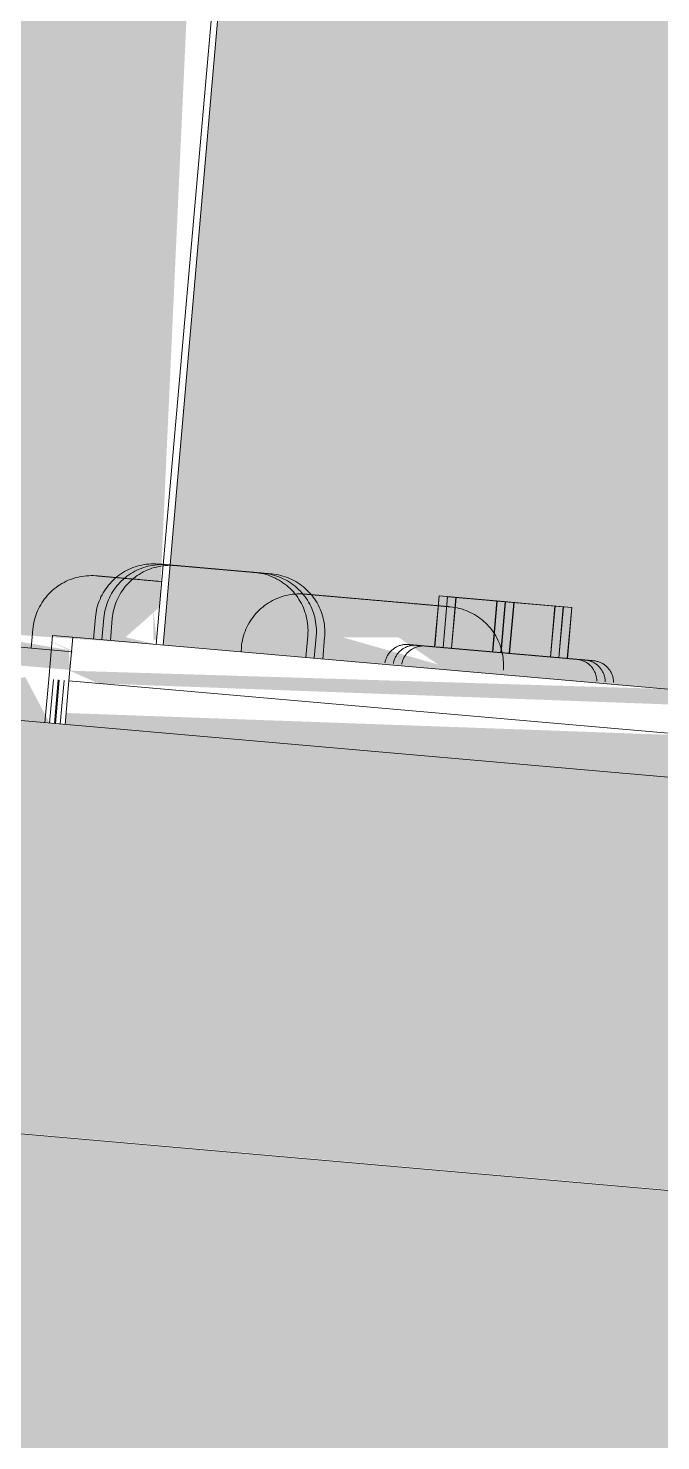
# Model space of a CAD drawing. Header units: millimetres. Extents: x -4612930 to -4329258, y -1064 to 30311.
# Drawn here: x -4356891.4 to -4356848.1, y 16757.3 to 16854 of the extents above; entities that cross this region are included whole.
import ezdxf

# ---------------------------------------------------------------- set-up
doc = ezdxf.new("R2010")
doc.units = ezdxf.units.MM
doc.layers.add('A-ROOF', color=132, linetype='Continuous', lineweight=5)
doc.layers.add('Q-SPCQ', color=91, linetype='Continuous', lineweight=5)

# ---------------------------------------------------------------- blocks, each defined once
blk = doc.blocks.new('Static Line_Sayfa_Metal Deck_Pan Mount - Up to 15 _ pitch - Max 2 Users-1848787-NORTH EAST')
at = {"layer": 'Q-SPCQ'}
for points in [[(4342311.326, 16811.808), (4342309.227, 16812.308), (4342311.551, 16814.36), (4342313.641, 16860.039), (4342301.704, 16861.083), (4342297.509, 16812.766), (4342311.129, 16811.825)], [(4342571.327, 16786.049), (4342570.271, 16789.153), (4342528.852, 16792.777), (4342514.625, 16844.3), (4342370.041, 16855.105), (4342346.085, 16808.767), (4342305.405, 16810.015), (4342307.353, 16809.144), (4342351.166, 16807.529), (4342374.267, 16853.569), (4342512.703, 16841.457), (4342528.852, 16789.765), (4342570.672, 16786.106)], [(4342311.354, 16812.122), (4342311.129, 16814.168), (4342311.129, 16812.142)], [(4342305.409, 16810.067), (4342305.344, 16811.423), (4342297.509, 16812.766), (4342296.856, 16810.816), (4342305.344, 16810.073)], [(4342305.526, 16811.407), (4342303.669, 16812.227), (4342305.344, 16811.423)], [(4342330.624, 16810.436), (4342324.054, 16812.308), (4342324.426, 16810.979)], [(4342304.027, 16806.423), (4342302.352, 16809.581), (4342297.247, 16808.369), (4342297.129, 16807.027), (4342302.352, 16806.57)], [(4342305.344, 16809.32), (4342304.027, 16809.53), (4342305.082, 16809.343)], [(4342305.352, 16809.414), (4342305.344, 16810.073), (4342305.344, 16809.415)], [(4342349.911, 16802.409), (4342348.341, 16805.558), (4342305.151, 16807.12), (4342305.082, 16806.331), (4342345.505, 16802.795)]]:
    blk.add_hatch(color=256, dxfattribs=at).paths.add_polyline_path(points)
h = blk.add_hatch(color=256, dxfattribs=at)
h.paths.add_polyline_path([(4342511.018, 16794.086), (4342512.703, 16836.424), (4342510.902, 16841.615), (4342372.699, 16853.706), (4342351.409, 16808.05), (4342511.002, 16794.088)])
h.paths.add_polyline_path([(4342501.449, 16795.491), (4342492.483, 16796.275), (4342497.188, 16798.411), (4342501.114, 16795.721)])
h.paths.add_polyline_path([(4342455.884, 16799.477), (4342446.918, 16800.262), (4342451.636, 16802.388)])
h.paths.add_polyline_path([(4342411.366, 16803.031), (4342408.955, 16807.715), (4342414.555, 16807.225)])
h.paths.add_polyline_path([(4342376.189, 16806.45), (4342370.6, 16808.767), (4342372.807, 16808.767), (4342374.267, 16807.767)])
h.paths.add_polyline_path([(4342346.96, 16808.69), (4342368.66, 16855.225), (4342315.977, 16859.835), (4342311.803, 16811.766), (4342346.085, 16808.767)])
h.paths.add_polyline_path([(4342330.624, 16810.436), (4342324.054, 16812.308), (4342327.892, 16812.308), (4342329.832, 16810.979)])
for p, q in [((4342311.803, 16811.766), (4342315.977, 16859.835)), ((4342311.326, 16811.808), (4342315.387, 16857.879)), ((4342330.386, 16811.646), (4342330.691, 16815.133)), ((4342330.397, 16811.645), (4342330.702, 16815.132)), ((4342334.649, 16814.786), (4342330.691, 16815.133)), ((4342330.691, 16815.133), (4342330.702, 16815.132)), ((4342330.702, 16815.132), (4342334.672, 16814.784)), ((4342331.266, 16815.082), (4342330.961, 16811.596)), ((4342331.278, 16815.081), (4342330.973, 16811.595)), ((4342335.225, 16814.736), (4342331.266, 16815.082)), ((4342331.266, 16815.082), (4342331.278, 16815.081)), ((4342331.278, 16815.081), (4342335.248, 16814.734)), ((4342331.842, 16815.032), (4342331.537, 16811.545)), ((4342331.853, 16815.031), (4342331.548, 16811.544)), ((4342335.8, 16814.686), (4342331.842, 16815.032)), ((4342331.842, 16815.032), (4342331.853, 16815.031)), ((4342331.853, 16815.031), (4342335.823, 16814.684)), ((4342334.344, 16811.3), (4342334.649, 16814.786)), ((4342334.672, 16814.784), (4342334.367, 16811.298)), ((4342338.62, 16814.439), (4342334.649, 16814.786)), ((4342334.672, 16814.784), (4342338.631, 16814.438)), ((4342334.92, 16811.249), (4342335.225, 16814.736)), ((4342335.248, 16814.734), (4342334.943, 16811.247)), ((4342339.195, 16814.389), (4342335.225, 16814.736)), ((4342335.248, 16814.734), (4342339.206, 16814.388)), ((4342335.495, 16811.199), (4342335.8, 16814.686)), ((4342335.823, 16814.684), (4342335.518, 16811.197)), ((4342339.77, 16814.338), (4342335.8, 16814.686)), ((4342335.823, 16814.684), (4342339.782, 16814.337)), ((4342338.314, 16810.952), (4342338.62, 16814.439)), ((4342338.326, 16810.951), (4342338.631, 16814.438)), ((4342338.631, 16814.438), (4342338.62, 16814.439)), ((4342339.195, 16814.389), (4342338.89, 16810.902)), ((4342339.206, 16814.388), (4342338.901, 16810.901)), ((4342339.206, 16814.388), (4342339.195, 16814.389)), ((4342339.77, 16814.338), (4342339.465, 16810.852)), ((4342339.782, 16814.337), (4342339.477, 16810.851)), ((4342339.782, 16814.337), (4342339.77, 16814.338)), ((4342307.162, 16813.678), (4342307.031, 16812.183)), ((4342307.737, 16813.627), (4342307.606, 16812.133)), ((4342308.313, 16813.577), (4342308.182, 16812.083)), ((4342302.883, 16812.863), (4342302.768, 16811.553)), ((4342303.963, 16809.44), (4342304.224, 16812.429)), ((4342305.605, 16812.308), (4342304.224, 16812.429)), ((4342321.572, 16810.911), (4342321.702, 16812.406)), ((4342322.147, 16810.861), (4342322.278, 16812.355)), ((4342305.563, 16811.308), (4342297.54, 16812.01)), ((4342302.768, 16811.553), (4342304.559, 16811.396)), ((4342302.768, 16811.553), (4342304.554, 16811.396)), ((4342305.605, 16812.308), (4342305.344, 16809.32)), ((4342348.341, 16808.569), (4342305.605, 16812.308)), ((4342317.155, 16811.615), (4342317.129, 16811.307)), ((4342322.722, 16810.811), (4342322.853, 16812.305)), ((4342330.397, 16811.645), (4342330.386, 16811.646)), ((4342330.386, 16811.646), (4342334.344, 16811.3)), ((4342334.367, 16811.298), (4342330.397, 16811.645)), ((4342330.973, 16811.595), (4342330.961, 16811.596)), ((4342330.961, 16811.596), (4342334.92, 16811.249)), ((4342334.943, 16811.247), (4342330.973, 16811.595)), ((4342331.548, 16811.544), (4342331.537, 16811.545)), ((4342331.537, 16811.545), (4342335.495, 16811.199)), ((4342335.518, 16811.197), (4342331.548, 16811.544)), ((4342334.344, 16811.3), (4342338.314, 16810.952)), ((4342338.326, 16810.951), (4342334.367, 16811.298)), ((4342334.92, 16811.249), (4342338.89, 16810.902)), ((4342338.901, 16810.901), (4342334.943, 16811.247)), ((4342335.495, 16811.199), (4342339.465, 16810.852)), ((4342339.477, 16810.851), (4342335.518, 16811.197)), ((4342338.314, 16810.952), (4342338.326, 16810.951)), ((4342338.89, 16810.902), (4342338.901, 16810.901)), ((4342339.465, 16810.852), (4342339.477, 16810.851)), ((4342303.963, 16809.44), (4342303.701, 16806.452)), ((4342304.027, 16806.423), (4342304.288, 16809.412)), ((4342304.618, 16809.383), (4342304.357, 16806.395)), ((4342304.689, 16809.377), (4342304.427, 16806.388)), ((4342304.757, 16806.36), (4342305.019, 16809.348)), ((4342305.344, 16809.32), (4342305.082, 16806.331)), ((4342305.344, 16809.32), (4342350.172, 16805.398)), ((4342305.344, 16809.32), (4342350.172, 16805.398))]:
    blk.add_line(p, q, dxfattribs=at)
at = {"layer": 'Q-SPCQ', "flags": 128}
for points in [[(4342307.162, 16813.678), (4342307.179, 16813.837), (4342307.202, 16813.995), (4342307.232, 16814.152), (4342307.268, 16814.308), (4342307.311, 16814.462), (4342307.359, 16814.615), (4342307.413, 16814.765), (4342307.474, 16814.914), (4342307.54, 16815.059), (4342307.612, 16815.202), (4342307.69, 16815.342), (4342307.773, 16815.478), (4342307.862, 16815.612), (4342307.956, 16815.741), (4342308.055, 16815.867), (4342308.159, 16815.988), (4342308.267, 16816.106), (4342308.381, 16816.219), (4342308.498, 16816.327), (4342308.62, 16816.431), (4342308.747, 16816.529), (4342308.876, 16816.623), (4342309.01, 16816.711), (4342309.147, 16816.793), (4342309.287, 16816.871), (4342309.43, 16816.942), (4342309.576, 16817.008), (4342309.724, 16817.068), (4342309.875, 16817.122), (4342310.028, 16817.169), (4342310.182, 16817.211), (4342310.338, 16817.247), (4342310.495, 16817.276), (4342310.654, 16817.299), (4342310.813, 16817.315), (4342310.973, 16817.325), (4342311.132, 16817.329), (4342311.292, 16817.327), (4342311.452, 16817.317), (4342311.495, 16817.314)], [(4342307.737, 16813.627), (4342307.754, 16813.787), (4342307.778, 16813.945), (4342307.808, 16814.102), (4342307.844, 16814.258), (4342307.886, 16814.412), (4342307.934, 16814.565), (4342307.989, 16814.715), (4342308.049, 16814.863), (4342308.115, 16815.009), (4342308.188, 16815.152), (4342308.265, 16815.292), (4342308.348, 16815.428), (4342308.437, 16815.561), (4342308.531, 16815.691), (4342308.63, 16815.817), (4342308.734, 16815.938), (4342308.843, 16816.056), (4342308.956, 16816.168), (4342309.074, 16816.277), (4342309.196, 16816.38), (4342309.322, 16816.479), (4342309.452, 16816.572), (4342309.585, 16816.66), (4342309.722, 16816.743), (4342309.862, 16816.82), (4342310.005, 16816.892), (4342310.151, 16816.958), (4342310.3, 16817.017), (4342310.45, 16817.071), (4342310.603, 16817.119), (4342310.757, 16817.161), (4342310.913, 16817.196), (4342311.071, 16817.225), (4342311.229, 16817.248), (4342311.388, 16817.265), (4342311.548, 16817.275), (4342311.708, 16817.279), (4342311.868, 16817.276), (4342312.028, 16817.267), (4342312.071, 16817.264)], [(4342308.313, 16813.577), (4342308.33, 16813.736), (4342308.353, 16813.894), (4342308.383, 16814.052), (4342308.419, 16814.208), (4342308.461, 16814.362), (4342308.51, 16814.514), (4342308.564, 16814.665), (4342308.625, 16814.813), (4342308.691, 16814.958), (4342308.763, 16815.101), (4342308.841, 16815.241), (4342308.924, 16815.378), (4342309.013, 16815.511), (4342309.106, 16815.641), (4342309.205, 16815.766), (4342309.309, 16815.888), (4342309.418, 16816.005), (4342309.531, 16816.118), (4342309.649, 16816.226), (4342309.771, 16816.33), (4342309.897, 16816.428), (4342310.027, 16816.522), (4342310.161, 16816.61), (4342310.298, 16816.693), (4342310.438, 16816.77), (4342310.581, 16816.841), (4342310.727, 16816.907), (4342310.875, 16816.967), (4342311.026, 16817.021), (4342311.178, 16817.069), (4342311.333, 16817.11), (4342311.489, 16817.146), (4342311.646, 16817.175), (4342311.804, 16817.198), (4342311.964, 16817.215), (4342312.123, 16817.225), (4342312.283, 16817.228), (4342312.443, 16817.226), (4342312.603, 16817.217), (4342312.646, 16817.213)], [(4342311.498, 16817.314), (4342311.506, 16817.313), (4342311.519, 16817.312), (4342311.537, 16817.31), (4342311.561, 16817.308), (4342311.589, 16817.306), (4342311.623, 16817.303), (4342311.662, 16817.299), (4342311.706, 16817.296), (4342311.755, 16817.291), (4342311.808, 16817.287), (4342311.867, 16817.281), (4342311.93, 16817.276), (4342311.997, 16817.27), (4342312.069, 16817.264), (4342312.145, 16817.257), (4342312.226, 16817.25), (4342312.311, 16817.243), (4342312.399, 16817.235), (4342312.492, 16817.227), (4342312.588, 16817.218), (4342312.687, 16817.21), (4342312.79, 16817.201), (4342312.896, 16817.191), (4342313.006, 16817.182), (4342313.118, 16817.172), (4342313.232, 16817.162), (4342313.349, 16817.152), (4342313.469, 16817.141), (4342313.59, 16817.131), (4342313.714, 16817.12), (4342313.839, 16817.109), (4342313.965, 16817.098), (4342314.093, 16817.087), (4342314.222, 16817.075), (4342314.352, 16817.064), (4342314.483, 16817.053), (4342314.614, 16817.041), (4342314.745, 16817.03), (4342314.772, 16817.027)], [(4342314.789, 16817.026), (4342314.658, 16817.037), (4342314.526, 16817.049), (4342314.396, 16817.06), (4342314.265, 16817.072), (4342314.136, 16817.083), (4342314.008, 16817.094), (4342313.881, 16817.105), (4342313.755, 16817.116), (4342313.631, 16817.127), (4342313.509, 16817.138), (4342313.389, 16817.148), (4342313.271, 16817.159), (4342313.155, 16817.169), (4342313.042, 16817.179), (4342312.932, 16817.188), (4342312.825, 16817.198), (4342312.721, 16817.207), (4342312.621, 16817.215), (4342312.523, 16817.224), (4342312.43, 16817.232), (4342312.34, 16817.24), (4342312.254, 16817.248), (4342312.172, 16817.255), (4342312.094, 16817.262), (4342312.021, 16817.268), (4342311.951, 16817.274), (4342311.887, 16817.28), (4342311.827, 16817.285), (4342311.772, 16817.29), (4342311.722, 16817.294), (4342311.676, 16817.298), (4342311.636, 16817.302), (4342311.6, 16817.305), (4342311.57, 16817.307), (4342311.544, 16817.31), (4342311.524, 16817.311), (4342311.51, 16817.313), (4342311.5, 16817.314)], [(4342312.073, 16817.263), (4342312.081, 16817.263), (4342312.094, 16817.262), (4342312.113, 16817.26), (4342312.136, 16817.258), (4342312.165, 16817.255), (4342312.199, 16817.252), (4342312.237, 16817.249), (4342312.281, 16817.245), (4342312.33, 16817.241), (4342312.384, 16817.236), (4342312.442, 16817.231), (4342312.505, 16817.226), (4342312.572, 16817.22), (4342312.644, 16817.213), (4342312.721, 16817.207), (4342312.801, 16817.2), (4342312.886, 16817.192), (4342312.975, 16817.185), (4342313.067, 16817.176), (4342313.163, 16817.168), (4342313.263, 16817.159), (4342313.366, 16817.15), (4342313.472, 16817.141), (4342313.581, 16817.131), (4342313.693, 16817.122), (4342313.808, 16817.112), (4342313.925, 16817.101), (4342314.044, 16817.091), (4342314.166, 16817.08), (4342314.289, 16817.07), (4342314.414, 16817.059), (4342314.541, 16817.048), (4342314.669, 16817.036), (4342314.798, 16817.025), (4342314.928, 16817.014), (4342315.058, 16817.002), (4342315.189, 16816.991), (4342315.321, 16816.979), (4342315.348, 16816.977)], [(4342315.364, 16816.975), (4342315.233, 16816.987), (4342315.102, 16816.998), (4342314.971, 16817.01), (4342314.841, 16817.021), (4342314.711, 16817.033), (4342314.583, 16817.044), (4342314.456, 16817.055), (4342314.33, 16817.066), (4342314.206, 16817.077), (4342314.084, 16817.087), (4342313.964, 16817.098), (4342313.846, 16817.108), (4342313.731, 16817.118), (4342313.618, 16817.128), (4342313.508, 16817.138), (4342313.401, 16817.147), (4342313.297, 16817.156), (4342313.196, 16817.165), (4342313.099, 16817.174), (4342313.005, 16817.182), (4342312.915, 16817.19), (4342312.829, 16817.197), (4342312.747, 16817.204), (4342312.669, 16817.211), (4342312.596, 16817.218), (4342312.527, 16817.224), (4342312.462, 16817.229), (4342312.402, 16817.235), (4342312.347, 16817.239), (4342312.297, 16817.244), (4342312.251, 16817.248), (4342312.211, 16817.251), (4342312.175, 16817.254), (4342312.145, 16817.257), (4342312.12, 16817.259), (4342312.1, 16817.261), (4342312.085, 16817.262), (4342312.075, 16817.263)], [(4342312.649, 16817.213), (4342312.656, 16817.212), (4342312.67, 16817.211), (4342312.688, 16817.21), (4342312.711, 16817.208), (4342312.74, 16817.205), (4342312.774, 16817.202), (4342312.813, 16817.199), (4342312.857, 16817.195), (4342312.905, 16817.191), (4342312.959, 16817.186), (4342313.017, 16817.181), (4342313.08, 16817.175), (4342313.148, 16817.169), (4342313.22, 16817.163), (4342313.296, 16817.156), (4342313.377, 16817.149), (4342313.461, 16817.142), (4342313.55, 16817.134), (4342313.642, 16817.126), (4342313.739, 16817.118), (4342313.838, 16817.109), (4342313.941, 16817.1), (4342314.047, 16817.091), (4342314.156, 16817.081), (4342314.268, 16817.071), (4342314.383, 16817.061), (4342314.5, 16817.051), (4342314.619, 16817.041), (4342314.741, 16817.03), (4342314.864, 16817.019), (4342314.989, 16817.008), (4342315.116, 16816.997), (4342315.244, 16816.986), (4342315.373, 16816.975), (4342315.503, 16816.963), (4342315.634, 16816.952), (4342315.765, 16816.94), (4342315.896, 16816.929), (4342315.923, 16816.927)], [(4342315.94, 16816.925), (4342315.808, 16816.937), (4342315.677, 16816.948), (4342315.546, 16816.96), (4342315.416, 16816.971), (4342315.287, 16816.982), (4342315.158, 16816.993), (4342315.031, 16817.005), (4342314.906, 16817.016), (4342314.782, 16817.026), (4342314.66, 16817.037), (4342314.539, 16817.048), (4342314.422, 16817.058), (4342314.306, 16817.068), (4342314.193, 16817.078), (4342314.083, 16817.088), (4342313.976, 16817.097), (4342313.872, 16817.106), (4342313.771, 16817.115), (4342313.674, 16817.123), (4342313.58, 16817.132), (4342313.49, 16817.139), (4342313.404, 16817.147), (4342313.323, 16817.154), (4342313.245, 16817.161), (4342313.171, 16817.167), (4342313.102, 16817.173), (4342313.038, 16817.179), (4342312.978, 16817.184), (4342312.923, 16817.189), (4342312.872, 16817.193), (4342312.827, 16817.197), (4342312.786, 16817.201), (4342312.751, 16817.204), (4342312.72, 16817.207), (4342312.695, 16817.209), (4342312.675, 16817.211), (4342312.66, 16817.212), (4342312.651, 16817.213)], [(4342302.883, 16812.863), (4342302.9, 16813.023), (4342302.923, 16813.181), (4342302.953, 16813.339), (4342302.989, 16813.495), (4342303.032, 16813.649), (4342303.08, 16813.802), (4342303.135, 16813.953), (4342303.195, 16814.101), (4342303.262, 16814.247), (4342303.334, 16814.39), (4342303.412, 16814.53), (4342303.495, 16814.667), (4342303.584, 16814.801), (4342303.678, 16814.93), (4342303.777, 16815.056), (4342303.881, 16815.178), (4342303.99, 16815.296), (4342304.104, 16815.409), (4342304.222, 16815.517), (4342304.344, 16815.621), (4342304.47, 16815.72), (4342304.6, 16815.813), (4342304.734, 16815.902), (4342304.871, 16815.985), (4342305.012, 16816.062), (4342305.155, 16816.134), (4342305.301, 16816.2), (4342305.45, 16816.259), (4342305.601, 16816.313), (4342305.754, 16816.361), (4342305.908, 16816.403), (4342306.065, 16816.439), (4342306.222, 16816.468), (4342306.381, 16816.491), (4342306.54, 16816.507), (4342306.7, 16816.518), (4342306.861, 16816.521), (4342307.021, 16816.519), (4342307.181, 16816.51), (4342307.224, 16816.506)], [(4342311.656, 16816.118), (4342311.458, 16816.136), (4342311.262, 16816.153), (4342311.068, 16816.17), (4342310.875, 16816.187), (4342310.684, 16816.203), (4342310.496, 16816.22), (4342310.31, 16816.236), (4342310.128, 16816.252), (4342309.949, 16816.268), (4342309.773, 16816.283), (4342309.601, 16816.298), (4342309.434, 16816.313), (4342309.271, 16816.327), (4342309.112, 16816.341), (4342308.959, 16816.354), (4342308.81, 16816.367), (4342308.667, 16816.38), (4342308.53, 16816.392), (4342308.399, 16816.403), (4342308.273, 16816.414), (4342308.154, 16816.425), (4342308.042, 16816.435), (4342307.936, 16816.444), (4342307.837, 16816.453), (4342307.745, 16816.461), (4342307.66, 16816.468), (4342307.582, 16816.475), (4342307.511, 16816.481), (4342307.449, 16816.486), (4342307.393, 16816.491), (4342307.346, 16816.495), (4342307.306, 16816.499), (4342307.274, 16816.502), (4342307.25, 16816.504), (4342307.233, 16816.505), (4342307.225, 16816.506)], [(4342307.228, 16816.506), (4342307.24, 16816.505), (4342307.26, 16816.503), (4342307.288, 16816.501), (4342307.323, 16816.497), (4342307.367, 16816.494), (4342307.418, 16816.489), (4342307.477, 16816.484), (4342307.543, 16816.478), (4342307.617, 16816.472), (4342307.698, 16816.465), (4342307.786, 16816.457), (4342307.881, 16816.449), (4342307.984, 16816.44), (4342308.093, 16816.43), (4342308.208, 16816.42), (4342308.33, 16816.409), (4342308.458, 16816.398), (4342308.593, 16816.386), (4342308.733, 16816.374), (4342308.878, 16816.361), (4342309.029, 16816.348), (4342309.185, 16816.335), (4342309.345, 16816.321), (4342309.51, 16816.306), (4342309.68, 16816.291), (4342309.853, 16816.276), (4342310.031, 16816.261), (4342310.212, 16816.245), (4342310.395, 16816.229), (4342310.582, 16816.212), (4342310.772, 16816.196), (4342310.963, 16816.179), (4342311.157, 16816.162), (4342311.352, 16816.145), (4342311.549, 16816.128)], [(4342314.772, 16817.027), (4342314.904, 16817.016), (4342315.035, 16817.004), (4342315.166, 16816.993), (4342315.296, 16816.981), (4342315.425, 16816.97), (4342315.554, 16816.959), (4342315.681, 16816.948), (4342315.806, 16816.937), (4342315.93, 16816.926), (4342316.053, 16816.915), (4342316.173, 16816.905), (4342316.291, 16816.894), (4342316.406, 16816.884), (4342316.519, 16816.874), (4342316.629, 16816.865), (4342316.736, 16816.855), (4342316.84, 16816.846), (4342316.941, 16816.838), (4342317.038, 16816.829), (4342317.132, 16816.821), (4342317.222, 16816.813), (4342317.308, 16816.805), (4342317.39, 16816.798), (4342317.467, 16816.791), (4342317.541, 16816.785), (4342317.61, 16816.779), (4342317.674, 16816.773), (4342317.734, 16816.768), (4342317.79, 16816.763), (4342317.84, 16816.759), (4342317.885, 16816.755), (4342317.926, 16816.751), (4342317.961, 16816.748), (4342317.992, 16816.746), (4342318.017, 16816.743), (4342318.037, 16816.742), (4342318.052, 16816.74), (4342318.061, 16816.739)], [(4342318.064, 16816.739), (4342318.056, 16816.74), (4342318.043, 16816.741), (4342318.024, 16816.743), (4342318.001, 16816.745), (4342317.972, 16816.747), (4342317.938, 16816.75), (4342317.899, 16816.754), (4342317.856, 16816.757), (4342317.807, 16816.762), (4342317.753, 16816.766), (4342317.695, 16816.772), (4342317.632, 16816.777), (4342317.564, 16816.783), (4342317.492, 16816.789), (4342317.416, 16816.796), (4342317.335, 16816.803), (4342317.251, 16816.81), (4342317.162, 16816.818), (4342317.07, 16816.826), (4342316.974, 16816.835), (4342316.874, 16816.843), (4342316.771, 16816.852), (4342316.665, 16816.862), (4342316.556, 16816.871), (4342316.444, 16816.881), (4342316.329, 16816.891), (4342316.212, 16816.901), (4342316.093, 16816.912), (4342315.971, 16816.922), (4342315.848, 16816.933), (4342315.723, 16816.944), (4342315.596, 16816.955), (4342315.468, 16816.966), (4342315.339, 16816.978), (4342315.209, 16816.989), (4342315.079, 16817), (4342314.948, 16817.012), (4342314.816, 16817.023), (4342314.789, 16817.026)], [(4342315.348, 16816.977), (4342315.479, 16816.965), (4342315.61, 16816.954), (4342315.741, 16816.942), (4342315.871, 16816.931), (4342316.001, 16816.92), (4342316.129, 16816.909), (4342316.256, 16816.897), (4342316.382, 16816.886), (4342316.506, 16816.876), (4342316.628, 16816.865), (4342316.748, 16816.854), (4342316.866, 16816.844), (4342316.981, 16816.834), (4342317.094, 16816.824), (4342317.204, 16816.814), (4342317.312, 16816.805), (4342317.416, 16816.796), (4342317.516, 16816.787), (4342317.614, 16816.779), (4342317.707, 16816.77), (4342317.797, 16816.763), (4342317.883, 16816.755), (4342317.965, 16816.748), (4342318.043, 16816.741), (4342318.116, 16816.735), (4342318.185, 16816.729), (4342318.25, 16816.723), (4342318.31, 16816.718), (4342318.365, 16816.713), (4342318.415, 16816.709), (4342318.461, 16816.705), (4342318.501, 16816.701), (4342318.537, 16816.698), (4342318.567, 16816.695), (4342318.592, 16816.693), (4342318.612, 16816.691), (4342318.627, 16816.69), (4342318.637, 16816.689)], [(4342318.639, 16816.689), (4342318.631, 16816.69), (4342318.618, 16816.691), (4342318.6, 16816.692), (4342318.576, 16816.694), (4342318.547, 16816.697), (4342318.514, 16816.7), (4342318.475, 16816.703), (4342318.431, 16816.707), (4342318.382, 16816.711), (4342318.329, 16816.716), (4342318.27, 16816.721), (4342318.207, 16816.727), (4342318.14, 16816.733), (4342318.068, 16816.739), (4342317.991, 16816.746), (4342317.911, 16816.753), (4342317.826, 16816.76), (4342317.737, 16816.768), (4342317.645, 16816.776), (4342317.549, 16816.784), (4342317.449, 16816.793), (4342317.346, 16816.802), (4342317.24, 16816.811), (4342317.131, 16816.821), (4342317.019, 16816.831), (4342316.905, 16816.841), (4342316.787, 16816.851), (4342316.668, 16816.861), (4342316.547, 16816.872), (4342316.423, 16816.883), (4342316.298, 16816.894), (4342316.171, 16816.905), (4342316.044, 16816.916), (4342315.914, 16816.927), (4342315.785, 16816.939), (4342315.654, 16816.95), (4342315.523, 16816.962), (4342315.392, 16816.973), (4342315.364, 16816.975)], [(4342315.923, 16816.927), (4342316.055, 16816.915), (4342316.186, 16816.904), (4342316.317, 16816.892), (4342316.447, 16816.881), (4342316.576, 16816.869), (4342316.704, 16816.858), (4342316.831, 16816.847), (4342316.957, 16816.836), (4342317.081, 16816.825), (4342317.203, 16816.815), (4342317.323, 16816.804), (4342317.441, 16816.794), (4342317.557, 16816.784), (4342317.67, 16816.774), (4342317.78, 16816.764), (4342317.887, 16816.755), (4342317.991, 16816.746), (4342318.092, 16816.737), (4342318.189, 16816.728), (4342318.283, 16816.72), (4342318.372, 16816.712), (4342318.458, 16816.705), (4342318.54, 16816.698), (4342318.618, 16816.691), (4342318.692, 16816.684), (4342318.761, 16816.678), (4342318.825, 16816.673), (4342318.885, 16816.667), (4342318.94, 16816.663), (4342318.991, 16816.658), (4342319.036, 16816.654), (4342319.077, 16816.651), (4342319.112, 16816.648), (4342319.142, 16816.645), (4342319.168, 16816.643), (4342319.188, 16816.641), (4342319.203, 16816.64), (4342319.212, 16816.639)], [(4342316.742, 16816.855), (4342316.619, 16816.866), (4342316.49, 16816.877), (4342316.36, 16816.888), (4342316.229, 16816.9), (4342316.098, 16816.911), (4342315.967, 16816.923), (4342315.94, 16816.925)], [(4342319.214, 16816.639), (4342319.206, 16816.639), (4342319.193, 16816.64), (4342319.175, 16816.642), (4342319.151, 16816.644), (4342319.123, 16816.647), (4342319.089, 16816.65), (4342319.05, 16816.653), (4342319.006, 16816.657), (4342318.958, 16816.661), (4342318.904, 16816.666), (4342318.846, 16816.671), (4342318.783, 16816.676), (4342318.715, 16816.682), (4342318.643, 16816.689), (4342318.567, 16816.695), (4342318.486, 16816.702), (4342318.401, 16816.71), (4342318.313, 16816.717), (4342318.22, 16816.726), (4342318.124, 16816.734), (4342318.025, 16816.743), (4342317.922, 16816.752), (4342317.816, 16816.761), (4342317.707, 16816.771), (4342317.595, 16816.78), (4342317.48, 16816.79), (4342317.363, 16816.801), (4342317.243, 16816.811), (4342317.122, 16816.822), (4342316.999, 16816.832), (4342316.873, 16816.843), (4342316.747, 16816.854)], [(4342318.066, 16816.739), (4342318.225, 16816.722), (4342318.383, 16816.698), (4342318.541, 16816.669), (4342318.697, 16816.633), (4342318.851, 16816.59), (4342319.003, 16816.542), (4342319.154, 16816.488), (4342319.302, 16816.427), (4342319.448, 16816.361), (4342319.59, 16816.289), (4342319.73, 16816.211), (4342319.867, 16816.128), (4342320, 16816.039), (4342320.13, 16815.945), (4342320.255, 16815.846), (4342320.377, 16815.742), (4342320.494, 16815.634), (4342320.607, 16815.52), (4342320.715, 16815.402), (4342320.819, 16815.28), (4342320.917, 16815.154), (4342321.011, 16815.024), (4342321.099, 16814.891), (4342321.182, 16814.754), (4342321.259, 16814.614), (4342321.331, 16814.471), (4342321.396, 16814.325), (4342321.456, 16814.177), (4342321.51, 16814.026), (4342321.558, 16813.873), (4342321.6, 16813.719), (4342321.635, 16813.563), (4342321.664, 16813.405), (4342321.687, 16813.247), (4342321.704, 16813.088), (4342321.714, 16812.928), (4342321.718, 16812.768), (4342321.715, 16812.608), (4342321.706, 16812.449), (4342321.702, 16812.406)], [(4342318.642, 16816.689), (4342318.801, 16816.672), (4342318.959, 16816.648), (4342319.116, 16816.618), (4342319.272, 16816.582), (4342319.426, 16816.54), (4342319.579, 16816.492), (4342319.729, 16816.437), (4342319.877, 16816.377), (4342320.023, 16816.31), (4342320.166, 16816.238), (4342320.306, 16816.161), (4342320.442, 16816.077), (4342320.575, 16815.989), (4342320.705, 16815.895), (4342320.831, 16815.796), (4342320.952, 16815.692), (4342321.07, 16815.583), (4342321.183, 16815.47), (4342321.291, 16815.352), (4342321.394, 16815.23), (4342321.493, 16815.104), (4342321.586, 16814.974), (4342321.674, 16814.841), (4342321.757, 16814.704), (4342321.834, 16814.564), (4342321.906, 16814.42), (4342321.972, 16814.275), (4342322.031, 16814.126), (4342322.085, 16813.976), (4342322.133, 16813.823), (4342322.175, 16813.668), (4342322.21, 16813.512), (4342322.24, 16813.355), (4342322.262, 16813.197), (4342322.279, 16813.038), (4342322.289, 16812.878), (4342322.293, 16812.718), (4342322.29, 16812.558), (4342322.281, 16812.398), (4342322.278, 16812.355)], [(4342319.217, 16816.638), (4342319.376, 16816.621), (4342319.534, 16816.598), (4342319.691, 16816.568), (4342319.847, 16816.532), (4342320.002, 16816.49), (4342320.154, 16816.441), (4342320.305, 16816.387), (4342320.453, 16816.326), (4342320.598, 16816.26), (4342320.741, 16816.188), (4342320.881, 16816.11), (4342321.018, 16816.027), (4342321.151, 16815.938), (4342321.28, 16815.845), (4342321.406, 16815.746), (4342321.528, 16815.642), (4342321.645, 16815.533), (4342321.758, 16815.42), (4342321.866, 16815.302), (4342321.97, 16815.18), (4342322.068, 16815.054), (4342322.162, 16814.924), (4342322.25, 16814.79), (4342322.333, 16814.653), (4342322.41, 16814.513), (4342322.481, 16814.37), (4342322.547, 16814.224), (4342322.607, 16814.076), (4342322.661, 16813.925), (4342322.709, 16813.773), (4342322.75, 16813.618), (4342322.786, 16813.462), (4342322.815, 16813.305), (4342322.838, 16813.146), (4342322.854, 16812.987), (4342322.864, 16812.828), (4342322.868, 16812.668), (4342322.866, 16812.508), (4342322.857, 16812.348), (4342322.853, 16812.305)], [(4342317.155, 16811.615), (4342317.173, 16811.774), (4342317.196, 16811.932), (4342317.226, 16812.09), (4342317.262, 16812.246), (4342317.304, 16812.401), (4342317.353, 16812.554), (4342317.407, 16812.704), (4342317.468, 16812.853), (4342317.534, 16812.999), (4342317.607, 16813.142), (4342317.684, 16813.282), (4342317.768, 16813.419), (4342317.857, 16813.552), (4342317.951, 16813.682), (4342318.05, 16813.808), (4342318.154, 16813.93), (4342318.263, 16814.047), (4342318.377, 16814.16), (4342318.494, 16814.269), (4342318.617, 16814.372), (4342318.743, 16814.471), (4342318.873, 16814.565), (4342319.007, 16814.653), (4342319.144, 16814.736), (4342319.284, 16814.813), (4342319.428, 16814.885), (4342319.574, 16814.951), (4342319.723, 16815.011), (4342319.874, 16815.065), (4342320.026, 16815.113), (4342320.181, 16815.154), (4342320.338, 16815.19), (4342320.495, 16815.219), (4342320.654, 16815.242), (4342320.813, 16815.259), (4342320.973, 16815.269), (4342321.133, 16815.273), (4342321.294, 16815.27), (4342321.454, 16815.261), (4342321.497, 16815.257)], [(4342331.123, 16814.415), (4342331.051, 16814.421), (4342330.97, 16814.429), (4342330.882, 16814.436), (4342330.787, 16814.445), (4342330.684, 16814.454), (4342330.575, 16814.463), (4342330.46, 16814.473), (4342330.338, 16814.484), (4342330.21, 16814.495), (4342330.076, 16814.507), (4342329.936, 16814.519), (4342329.79, 16814.532), (4342329.639, 16814.545), (4342329.484, 16814.559), (4342329.323, 16814.573), (4342329.158, 16814.587), (4342328.988, 16814.602), (4342328.815, 16814.617), (4342328.637, 16814.633), (4342328.457, 16814.649), (4342328.273, 16814.665), (4342328.086, 16814.681), (4342327.896, 16814.698), (4342327.705, 16814.714), (4342327.511, 16814.731), (4342327.316, 16814.748), (4342327.119, 16814.766), (4342326.921, 16814.783), (4342326.723, 16814.8), (4342326.524, 16814.818), (4342326.325, 16814.835), (4342326.126, 16814.852), (4342325.928, 16814.87), (4342325.731, 16814.887), (4342325.535, 16814.904), (4342325.34, 16814.921), (4342325.148, 16814.938), (4342324.957, 16814.955), (4342324.769, 16814.971), (4342324.583, 16814.987), (4342324.401, 16815.003), (4342324.221, 16815.019), (4342324.046, 16815.034), (4342323.874, 16815.049), (4342323.707, 16815.064), (4342323.543, 16815.078), (4342323.385, 16815.092), (4342323.231, 16815.106), (4342323.083, 16815.119), (4342322.94, 16815.131), (4342322.803, 16815.143), (4342322.671, 16815.155), (4342322.546, 16815.166), (4342322.427, 16815.176), (4342322.314, 16815.186), (4342322.209, 16815.195), (4342322.109, 16815.204), (4342322.017, 16815.212), (4342321.932, 16815.219), (4342321.855, 16815.226), (4342321.784, 16815.232), (4342321.721, 16815.238), (4342321.666, 16815.243), (4342321.618, 16815.247), (4342321.579, 16815.25), (4342321.547, 16815.253), (4342321.522, 16815.255), (4342321.506, 16815.257), (4342321.498, 16815.257)], [(4342321.501, 16815.257), (4342321.513, 16815.256), (4342321.533, 16815.254), (4342321.56, 16815.252), (4342321.596, 16815.249), (4342321.639, 16815.245), (4342321.69, 16815.24), (4342321.749, 16815.235), (4342321.816, 16815.23), (4342321.889, 16815.223), (4342321.97, 16815.216), (4342322.059, 16815.208), (4342322.154, 16815.2), (4342322.256, 16815.191), (4342322.365, 16815.181), (4342322.481, 16815.171), (4342322.603, 16815.161), (4342322.731, 16815.149), (4342322.865, 16815.138), (4342323.005, 16815.125), (4342323.151, 16815.113), (4342323.301, 16815.1), (4342323.457, 16815.086), (4342323.618, 16815.072), (4342323.783, 16815.057), (4342323.953, 16815.043), (4342324.126, 16815.027), (4342324.303, 16815.012), (4342324.484, 16814.996), (4342324.668, 16814.98), (4342324.855, 16814.964), (4342325.044, 16814.947), (4342325.236, 16814.93), (4342325.43, 16814.913), (4342325.625, 16814.896), (4342325.822, 16814.879), (4342326.019, 16814.862), (4342326.218, 16814.844), (4342326.417, 16814.827), (4342326.616, 16814.81), (4342326.814, 16814.792), (4342327.012, 16814.775), (4342327.21, 16814.758), (4342327.406, 16814.74), (4342327.6, 16814.723), (4342327.793, 16814.707), (4342327.984, 16814.69), (4342328.172, 16814.673), (4342328.358, 16814.657), (4342328.54, 16814.641), (4342328.719, 16814.626), (4342328.895, 16814.61), (4342329.067, 16814.595), (4342329.234, 16814.58), (4342329.397, 16814.566), (4342329.556, 16814.552), (4342329.709, 16814.539), (4342329.858, 16814.526), (4342330.001, 16814.513), (4342330.138, 16814.501), (4342330.269, 16814.49), (4342330.395, 16814.479), (4342330.514, 16814.469), (4342330.626, 16814.459), (4342330.732, 16814.449), (4342330.831, 16814.441), (4342330.924, 16814.433), (4342331.009, 16814.425), (4342331.086, 16814.418), (4342331.157, 16814.412), (4342331.22, 16814.407), (4342331.275, 16814.402), (4342331.322, 16814.398), (4342331.362, 16814.394), (4342331.394, 16814.391), (4342331.418, 16814.389), (4342331.435, 16814.388), (4342331.443, 16814.387)], [(4342331.44, 16814.387), (4342331.428, 16814.389), (4342331.408, 16814.39), (4342331.381, 16814.393), (4342331.345, 16814.396), (4342331.302, 16814.4), (4342331.25, 16814.404), (4342331.192, 16814.409), (4342331.125, 16814.415)], [(4342331.444, 16814.387), (4342331.603, 16814.37), (4342331.762, 16814.346), (4342331.919, 16814.317), (4342332.076, 16814.281), (4342332.23, 16814.238), (4342332.383, 16814.19), (4342332.534, 16814.135), (4342332.682, 16814.075), (4342332.828, 16814.008), (4342332.971, 16813.936), (4342333.111, 16813.858), (4342333.248, 16813.775), (4342333.382, 16813.686), (4342333.511, 16813.592), (4342333.637, 16813.493), (4342333.759, 16813.389), (4342333.877, 16813.28), (4342333.99, 16813.166), (4342334.098, 16813.048), (4342334.202, 16812.926), (4342334.301, 16812.8), (4342334.394, 16812.669), (4342334.483, 16812.536), (4342334.565, 16812.398), (4342334.643, 16812.258), (4342334.714, 16812.115), (4342334.78, 16811.969), (4342334.84, 16811.82), (4342334.894, 16811.669), (4342334.942, 16811.516), (4342334.984, 16811.361), (4342335.019, 16811.205), (4342335.049, 16811.047), (4342335.072, 16810.889), (4342335.088, 16810.729), (4342335.098, 16810.569), (4342335.102, 16810.409), (4342335.099, 16810.249), (4342335.09, 16810.089), (4342335.087, 16810.046)], [(4342327.344, 16811.307), (4342327.383, 16811.35), (4342327.425, 16811.392), (4342327.47, 16811.433), (4342327.515, 16811.472), (4342327.563, 16811.508), (4342327.611, 16811.543), (4342327.661, 16811.577), (4342327.713, 16811.608), (4342327.765, 16811.637), (4342327.819, 16811.663), (4342327.874, 16811.688), (4342327.929, 16811.71), (4342327.986, 16811.731), (4342328.043, 16811.749), (4342328.101, 16811.764), (4342328.159, 16811.778), (4342328.218, 16811.788), (4342328.278, 16811.797), (4342328.337, 16811.803), (4342328.397, 16811.807), (4342328.457, 16811.808), (4342328.517, 16811.807), (4342328.577, 16811.804), (4342328.593, 16811.803)], [(4342327.559, 16810.508), (4342327.57, 16810.567), (4342327.584, 16810.625), (4342327.599, 16810.683), (4342327.618, 16810.74), (4342327.638, 16810.797), (4342327.661, 16810.852), (4342327.686, 16810.907), (4342327.713, 16810.96), (4342327.742, 16811.013), (4342327.773, 16811.064), (4342327.806, 16811.114), (4342327.841, 16811.163), (4342327.878, 16811.21), (4342327.917, 16811.255), (4342327.958, 16811.299), (4342328.001, 16811.342), (4342328.045, 16811.382), (4342328.091, 16811.421), (4342328.138, 16811.458), (4342328.187, 16811.493), (4342328.237, 16811.526), (4342328.288, 16811.557), (4342328.341, 16811.586), (4342328.394, 16811.613), (4342328.449, 16811.638), (4342328.505, 16811.66), (4342328.561, 16811.68), (4342328.618, 16811.698), (4342328.676, 16811.714), (4342328.735, 16811.727), (4342328.794, 16811.738), (4342328.853, 16811.747), (4342328.913, 16811.753), (4342328.973, 16811.757), (4342329.033, 16811.758), (4342329.093, 16811.757), (4342329.153, 16811.754), (4342329.169, 16811.752)], [(4342328.134, 16810.458), (4342328.145, 16810.516), (4342328.159, 16810.575), (4342328.175, 16810.633), (4342328.193, 16810.69), (4342328.213, 16810.746), (4342328.236, 16810.802), (4342328.261, 16810.857), (4342328.288, 16810.91), (4342328.317, 16810.963), (4342328.348, 16811.014), (4342328.382, 16811.064), (4342328.417, 16811.112), (4342328.454, 16811.159), (4342328.493, 16811.205), (4342328.534, 16811.249), (4342328.576, 16811.291), (4342328.62, 16811.332), (4342328.666, 16811.371), (4342328.713, 16811.408), (4342328.762, 16811.443), (4342328.812, 16811.476), (4342328.863, 16811.507), (4342328.916, 16811.536), (4342328.97, 16811.563), (4342329.024, 16811.587), (4342329.08, 16811.61), (4342329.136, 16811.63), (4342329.194, 16811.648), (4342329.252, 16811.664), (4342329.31, 16811.677), (4342329.369, 16811.688), (4342329.429, 16811.696), (4342329.488, 16811.703), (4342329.548, 16811.706), (4342329.608, 16811.708), (4342329.668, 16811.707), (4342329.728, 16811.703), (4342329.744, 16811.702)], [(4342334.37, 16811.297), (4342334.14, 16811.318), (4342333.91, 16811.338), (4342333.68, 16811.358), (4342333.452, 16811.378), (4342333.225, 16811.398), (4342333, 16811.417), (4342332.777, 16811.437), (4342332.557, 16811.456), (4342332.339, 16811.475), (4342332.125, 16811.494), (4342331.914, 16811.512), (4342331.708, 16811.53), (4342331.505, 16811.548), (4342331.307, 16811.565), (4342331.114, 16811.582), (4342330.926, 16811.599), (4342330.744, 16811.615), (4342330.567, 16811.63), (4342330.396, 16811.645), (4342330.232, 16811.659), (4342330.075, 16811.673), (4342329.924, 16811.686), (4342329.78, 16811.699), (4342329.644, 16811.711), (4342329.515, 16811.722), (4342329.394, 16811.733), (4342329.28, 16811.743), (4342329.175, 16811.752), (4342329.079, 16811.76), (4342328.99, 16811.768), (4342328.91, 16811.775), (4342328.839, 16811.781), (4342328.777, 16811.787), (4342328.724, 16811.791), (4342328.68, 16811.795), (4342328.644, 16811.798), (4342328.618, 16811.801), (4342328.602, 16811.802), (4342328.594, 16811.803)], [(4342328.598, 16811.802), (4342328.612, 16811.801), (4342328.635, 16811.799), (4342328.667, 16811.796), (4342328.708, 16811.793), (4342328.759, 16811.788), (4342328.818, 16811.783), (4342328.886, 16811.777), (4342328.963, 16811.77), (4342329.048, 16811.763), (4342329.142, 16811.755), (4342329.245, 16811.746), (4342329.355, 16811.736), (4342329.474, 16811.726), (4342329.6, 16811.715), (4342329.734, 16811.703), (4342329.875, 16811.691), (4342330.024, 16811.678), (4342330.179, 16811.664), (4342330.341, 16811.65), (4342330.51, 16811.635), (4342330.684, 16811.62), (4342330.865, 16811.604), (4342331.051, 16811.588), (4342331.242, 16811.571), (4342331.439, 16811.554), (4342331.64, 16811.536), (4342331.845, 16811.518), (4342332.055, 16811.5), (4342332.268, 16811.481), (4342332.484, 16811.462), (4342332.704, 16811.443), (4342332.926, 16811.424), (4342333.15, 16811.404), (4342333.376, 16811.384), (4342333.604, 16811.364), (4342333.833, 16811.344), (4342334.063, 16811.324), (4342334.294, 16811.304), (4342334.341, 16811.3)], [(4342334.256, 16811.307), (4342334.027, 16811.327), (4342333.801, 16811.347), (4342333.576, 16811.367), (4342333.353, 16811.386), (4342333.132, 16811.406), (4342332.915, 16811.425), (4342332.701, 16811.443), (4342332.49, 16811.462), (4342332.283, 16811.48), (4342332.081, 16811.498), (4342331.883, 16811.515), (4342331.689, 16811.532), (4342331.502, 16811.548), (4342331.319, 16811.564), (4342331.142, 16811.58), (4342330.972, 16811.595), (4342330.808, 16811.609), (4342330.65, 16811.623), (4342330.499, 16811.636), (4342330.355, 16811.649), (4342330.219, 16811.661), (4342330.09, 16811.672), (4342329.969, 16811.682), (4342329.856, 16811.692), (4342329.751, 16811.702), (4342329.654, 16811.71), (4342329.566, 16811.718), (4342329.486, 16811.725), (4342329.415, 16811.731), (4342329.353, 16811.736), (4342329.299, 16811.741), (4342329.255, 16811.745), (4342329.22, 16811.748), (4342329.194, 16811.75), (4342329.177, 16811.752), (4342329.169, 16811.752)], [(4342329.173, 16811.752), (4342329.187, 16811.751), (4342329.21, 16811.749), (4342329.242, 16811.746), (4342329.284, 16811.742), (4342329.334, 16811.738), (4342329.393, 16811.733), (4342329.461, 16811.727), (4342329.538, 16811.72), (4342329.624, 16811.713), (4342329.718, 16811.704), (4342329.82, 16811.695), (4342329.93, 16811.686), (4342330.049, 16811.675), (4342330.175, 16811.664), (4342330.309, 16811.653), (4342330.45, 16811.64), (4342330.599, 16811.627), (4342330.754, 16811.614), (4342330.916, 16811.6), (4342331.085, 16811.585), (4342331.26, 16811.57), (4342331.44, 16811.554), (4342331.626, 16811.537), (4342331.818, 16811.521), (4342332.014, 16811.503), (4342332.215, 16811.486), (4342332.421, 16811.468), (4342332.63, 16811.45), (4342332.843, 16811.431), (4342333.06, 16811.412), (4342333.279, 16811.393), (4342333.501, 16811.373), (4342333.726, 16811.354), (4342333.952, 16811.334), (4342334.18, 16811.314), (4342334.409, 16811.294), (4342334.639, 16811.274), (4342334.869, 16811.254), (4342334.917, 16811.25)], [(4342335.521, 16811.197), (4342335.291, 16811.217), (4342335.061, 16811.237), (4342334.831, 16811.257), (4342334.603, 16811.277), (4342334.376, 16811.297), (4342334.151, 16811.317), (4342333.928, 16811.336), (4342333.708, 16811.355), (4342333.49, 16811.374), (4342333.276, 16811.393), (4342333.065, 16811.412), (4342332.858, 16811.43), (4342332.656, 16811.447), (4342332.458, 16811.465), (4342332.265, 16811.482), (4342332.077, 16811.498), (4342331.894, 16811.514), (4342331.718, 16811.529), (4342331.547, 16811.544), (4342331.383, 16811.559), (4342331.225, 16811.573), (4342331.074, 16811.586), (4342330.931, 16811.598), (4342330.794, 16811.61), (4342330.665, 16811.621), (4342330.544, 16811.632), (4342330.431, 16811.642), (4342330.326, 16811.651), (4342330.229, 16811.66), (4342330.141, 16811.667), (4342330.061, 16811.674), (4342329.99, 16811.681), (4342329.928, 16811.686), (4342329.875, 16811.691), (4342329.83, 16811.695), (4342329.795, 16811.698), (4342329.769, 16811.7), (4342329.752, 16811.701), (4342329.745, 16811.702)], [(4342329.749, 16811.702), (4342329.763, 16811.7), (4342329.786, 16811.698), (4342329.818, 16811.696), (4342329.859, 16811.692), (4342329.909, 16811.688), (4342329.968, 16811.682), (4342330.037, 16811.677), (4342330.113, 16811.67), (4342330.199, 16811.662), (4342330.293, 16811.654), (4342330.395, 16811.645), (4342330.506, 16811.635), (4342330.624, 16811.625), (4342330.751, 16811.614), (4342330.885, 16811.602), (4342331.026, 16811.59), (4342331.174, 16811.577), (4342331.33, 16811.563), (4342331.492, 16811.549), (4342331.66, 16811.534), (4342331.835, 16811.519), (4342332.016, 16811.503), (4342332.202, 16811.487), (4342332.393, 16811.47), (4342332.59, 16811.453), (4342332.791, 16811.436), (4342332.996, 16811.418), (4342333.205, 16811.399), (4342333.419, 16811.381), (4342333.635, 16811.362), (4342333.854, 16811.342), (4342334.077, 16811.323), (4342334.301, 16811.303), (4342334.527, 16811.284), (4342334.755, 16811.264), (4342334.984, 16811.244), (4342335.214, 16811.224), (4342335.444, 16811.203), (4342335.492, 16811.199)], [(4342326.984, 16810.558), (4342326.995, 16810.617), (4342327.008, 16810.676), (4342327.024, 16810.733), (4342327.042, 16810.791), (4342327.063, 16810.847), (4342327.085, 16810.903), (4342327.11, 16810.957), (4342327.137, 16811.011), (4342327.166, 16811.063), (4342327.198, 16811.114), (4342327.231, 16811.164), (4342327.266, 16811.213), (4342327.303, 16811.26), (4342327.342, 16811.306)], [(4342334.946, 16811.247), (4342334.715, 16811.267), (4342334.485, 16811.287), (4342334.257, 16811.307)], [(4342334.341, 16811.3), (4342334.572, 16811.28), (4342334.802, 16811.26), (4342335.031, 16811.24), (4342335.26, 16811.22), (4342335.487, 16811.2), (4342335.712, 16811.18), (4342335.935, 16811.161), (4342336.155, 16811.141), (4342336.372, 16811.122), (4342336.587, 16811.103), (4342336.797, 16811.085), (4342337.004, 16811.067), (4342337.207, 16811.049), (4342337.405, 16811.032), (4342337.598, 16811.015), (4342337.786, 16810.999), (4342337.968, 16810.983), (4342338.145, 16810.967), (4342338.315, 16810.952), (4342338.48, 16810.938), (4342338.637, 16810.924), (4342338.788, 16810.911), (4342338.932, 16810.898), (4342339.068, 16810.886), (4342339.197, 16810.875), (4342339.318, 16810.864), (4342339.431, 16810.855), (4342339.536, 16810.845), (4342339.633, 16810.837), (4342339.722, 16810.829), (4342339.801, 16810.822), (4342339.872, 16810.816), (4342339.935, 16810.811), (4342339.988, 16810.806), (4342340.032, 16810.802), (4342340.067, 16810.799), (4342340.093, 16810.797), (4342340.11, 16810.795), (4342340.118, 16810.795)], [(4342340.114, 16810.795), (4342340.1, 16810.796), (4342340.077, 16810.798), (4342340.045, 16810.801), (4342340.004, 16810.805), (4342339.953, 16810.809), (4342339.894, 16810.814), (4342339.826, 16810.82), (4342339.749, 16810.827), (4342339.664, 16810.834), (4342339.57, 16810.842), (4342339.467, 16810.851), (4342339.357, 16810.861), (4342339.238, 16810.871), (4342339.112, 16810.883), (4342338.978, 16810.894), (4342338.837, 16810.907), (4342338.688, 16810.92), (4342338.533, 16810.933), (4342338.371, 16810.947), (4342338.202, 16810.962), (4342338.028, 16810.977), (4342337.847, 16810.993), (4342337.661, 16811.009), (4342337.469, 16811.026), (4342337.273, 16811.043), (4342337.072, 16811.061), (4342336.867, 16811.079), (4342336.657, 16811.097), (4342336.444, 16811.116), (4342336.228, 16811.135), (4342336.008, 16811.154), (4342335.786, 16811.173), (4342335.562, 16811.193), (4342335.335, 16811.213), (4342335.107, 16811.233), (4342334.878, 16811.253), (4342334.648, 16811.273), (4342334.418, 16811.293), (4342334.37, 16811.297)], [(4342334.917, 16811.25), (4342335.147, 16811.229), (4342335.377, 16811.209), (4342335.607, 16811.189), (4342335.835, 16811.169), (4342336.062, 16811.149), (4342336.287, 16811.13), (4342336.51, 16811.11), (4342336.73, 16811.091), (4342336.948, 16811.072), (4342337.162, 16811.053), (4342337.373, 16811.035), (4342337.579, 16811.017), (4342337.782, 16810.999), (4342337.98, 16810.982), (4342338.173, 16810.965), (4342338.361, 16810.948), (4342338.543, 16810.932), (4342338.72, 16810.917), (4342338.891, 16810.902), (4342339.055, 16810.887), (4342339.213, 16810.874), (4342339.363, 16810.861), (4342339.507, 16810.848), (4342339.644, 16810.836), (4342339.772, 16810.825), (4342339.894, 16810.814), (4342340.007, 16810.804), (4342340.112, 16810.795), (4342340.209, 16810.787), (4342340.297, 16810.779), (4342340.377, 16810.772), (4342340.448, 16810.766), (4342340.51, 16810.76), (4342340.563, 16810.756), (4342340.608, 16810.752), (4342340.643, 16810.749), (4342340.669, 16810.746), (4342340.686, 16810.745), (4342340.693, 16810.744)], [(4342340.689, 16810.745), (4342340.675, 16810.746), (4342340.652, 16810.748), (4342340.62, 16810.751), (4342340.579, 16810.754), (4342340.529, 16810.759), (4342340.469, 16810.764), (4342340.401, 16810.77), (4342340.324, 16810.776), (4342340.239, 16810.784), (4342340.145, 16810.792), (4342340.043, 16810.801), (4342339.932, 16810.811), (4342339.814, 16810.821), (4342339.687, 16810.832), (4342339.553, 16810.844), (4342339.412, 16810.856), (4342339.264, 16810.869), (4342339.108, 16810.883), (4342338.946, 16810.897), (4342338.778, 16810.912), (4342338.603, 16810.927), (4342338.422, 16810.943), (4342338.236, 16810.959), (4342338.045, 16810.976), (4342337.848, 16810.993), (4342337.647, 16811.011), (4342337.442, 16811.029), (4342337.232, 16811.047), (4342337.019, 16811.066), (4342336.803, 16811.085), (4342336.583, 16811.104), (4342336.361, 16811.123), (4342336.137, 16811.143), (4342335.911, 16811.163), (4342335.683, 16811.183), (4342335.454, 16811.203), (4342335.224, 16811.223), (4342334.993, 16811.243), (4342334.946, 16811.247)], [(4342335.492, 16811.199), (4342335.723, 16811.179), (4342335.953, 16811.159), (4342336.182, 16811.139), (4342336.41, 16811.119), (4342336.637, 16811.099), (4342336.862, 16811.079), (4342337.085, 16811.06), (4342337.306, 16811.041), (4342337.523, 16811.022), (4342337.737, 16811.003), (4342337.948, 16810.984), (4342338.155, 16810.966), (4342338.357, 16810.949), (4342338.555, 16810.931), (4342338.748, 16810.914), (4342338.936, 16810.898), (4342339.119, 16810.882), (4342339.296, 16810.866), (4342339.466, 16810.852), (4342339.63, 16810.837), (4342339.788, 16810.823), (4342339.939, 16810.81), (4342340.083, 16810.798), (4342340.219, 16810.786), (4342340.348, 16810.774), (4342340.469, 16810.764), (4342340.582, 16810.754), (4342340.687, 16810.745), (4342340.784, 16810.736), (4342340.872, 16810.729), (4342340.952, 16810.722), (4342341.023, 16810.715), (4342341.085, 16810.71), (4342341.139, 16810.705), (4342341.183, 16810.701), (4342341.218, 16810.698), (4342341.244, 16810.696), (4342341.261, 16810.694), (4342341.269, 16810.694)], [(4342341.265, 16810.694), (4342341.251, 16810.695), (4342341.228, 16810.697), (4342341.196, 16810.7), (4342341.154, 16810.704), (4342341.104, 16810.708), (4342341.045, 16810.713), (4342340.977, 16810.719), (4342340.9, 16810.726), (4342340.814, 16810.734), (4342340.72, 16810.742), (4342340.618, 16810.751), (4342340.508, 16810.76), (4342340.389, 16810.771), (4342340.263, 16810.782), (4342340.129, 16810.794), (4342339.987, 16810.806), (4342339.839, 16810.819), (4342339.684, 16810.833), (4342339.521, 16810.847), (4342339.353, 16810.861), (4342339.178, 16810.877), (4342338.998, 16810.893), (4342338.812, 16810.909), (4342338.62, 16810.926), (4342338.424, 16810.943), (4342338.223, 16810.96), (4342338.017, 16810.978), (4342337.808, 16810.997), (4342337.595, 16811.015), (4342337.378, 16811.034), (4342337.159, 16811.053), (4342336.937, 16811.073), (4342336.712, 16811.092), (4342336.486, 16811.112), (4342336.258, 16811.132), (4342336.029, 16811.152), (4342335.799, 16811.172), (4342335.569, 16811.192), (4342335.521, 16811.197)], [(4342340.118, 16810.794), (4342340.178, 16810.788), (4342340.237, 16810.779), (4342340.296, 16810.768), (4342340.355, 16810.755), (4342340.413, 16810.739), (4342340.47, 16810.721), (4342340.526, 16810.7), (4342340.582, 16810.677), (4342340.636, 16810.653), (4342340.69, 16810.626), (4342340.742, 16810.596), (4342340.794, 16810.565), (4342340.844, 16810.532), (4342340.892, 16810.497), (4342340.939, 16810.46), (4342340.985, 16810.421), (4342341.029, 16810.38), (4342341.071, 16810.337), (4342341.112, 16810.293), (4342341.151, 16810.247), (4342341.188, 16810.2), (4342341.223, 16810.151), (4342341.256, 16810.101), (4342341.287, 16810.05), (4342341.316, 16809.998), (4342341.343, 16809.944), (4342341.367, 16809.889), (4342341.39, 16809.834), (4342341.41, 16809.777), (4342341.428, 16809.72), (4342341.443, 16809.662), (4342341.457, 16809.603), (4342341.468, 16809.544), (4342341.476, 16809.485), (4342341.483, 16809.425), (4342341.486, 16809.365), (4342341.488, 16809.305)], [(4342340.694, 16810.744), (4342340.753, 16810.738), (4342340.813, 16810.729), (4342340.872, 16810.718), (4342340.93, 16810.704), (4342340.988, 16810.688), (4342341.045, 16810.67), (4342341.102, 16810.65), (4342341.157, 16810.627), (4342341.212, 16810.602), (4342341.265, 16810.575), (4342341.318, 16810.546), (4342341.369, 16810.515), (4342341.419, 16810.482), (4342341.468, 16810.446), (4342341.515, 16810.409), (4342341.56, 16810.37), (4342341.604, 16810.33), (4342341.647, 16810.287), (4342341.687, 16810.243), (4342341.726, 16810.197), (4342341.763, 16810.15), (4342341.798, 16810.101), (4342341.831, 16810.051), (4342341.862, 16810), (4342341.891, 16809.947), (4342341.918, 16809.894), (4342341.943, 16809.839), (4342341.965, 16809.783), (4342341.985, 16809.727), (4342342.003, 16809.669), (4342342.019, 16809.612), (4342342.032, 16809.553), (4342342.043, 16809.494), (4342342.052, 16809.435), (4342342.058, 16809.375), (4342342.062, 16809.315), (4342342.063, 16809.255)], [(4342341.269, 16810.694), (4342341.329, 16810.687), (4342341.388, 16810.679), (4342341.447, 16810.667), (4342341.506, 16810.654), (4342341.563, 16810.638), (4342341.621, 16810.62), (4342341.677, 16810.599), (4342341.733, 16810.577), (4342341.787, 16810.552), (4342341.841, 16810.525), (4342341.893, 16810.496), (4342341.944, 16810.465), (4342341.994, 16810.431), (4342342.043, 16810.396), (4342342.09, 16810.359), (4342342.136, 16810.32), (4342342.18, 16810.279), (4342342.222, 16810.237), (4342342.263, 16810.193), (4342342.301, 16810.147), (4342342.338, 16810.1), (4342342.373, 16810.051), (4342342.407, 16810.001), (4342342.438, 16809.949), (4342342.467, 16809.897), (4342342.493, 16809.843), (4342342.518, 16809.788), (4342342.54, 16809.733), (4342342.561, 16809.676), (4342342.579, 16809.619), (4342342.594, 16809.561), (4342342.608, 16809.503), (4342342.618, 16809.444), (4342342.627, 16809.384), (4342342.633, 16809.325), (4342342.637, 16809.265), (4342342.638, 16809.205)]]:
    blk.add_lwpolyline(points, dxfattribs=at)
blk = doc.blocks.new('Roof Gutters3 - Roof Gutters-1885272-NORTH EAST')
at = {"layer": 'A-ROOF'}
blk.add_hatch(color=256, dxfattribs=at).paths.add_polyline_path([(4352555.31, 15423.515), (4352595.05, 15877.795), (4332680.972, 17620.003), (4332641.231, 17165.771), (4352522.298, 15426.403)])
blk.add_line((4352595.05, 15877.795), (4332680.976, 17620.05), dxfattribs=at)

msp = doc.modelspace()

# ---------------------------------------------------------------- hatches: boundary and pattern name
at = {"layer": 'A-ROOF'}
msp.add_hatch(color=256, dxfattribs=at).paths.add_polyline_path([(-4346757.642, 15891.735), (-4346757.642, 15919.965), (-4366513.209, 17648.353), (-4366512.132, 17620.031), (-4347182.357, 15928.893)])

# ---------------------------------------------------------------- linework, layer by layer
msp.add_line((-4366207.277, 17621.588), (-4346661.639, 15911.566), dxfattribs=at)

# ---------------------------------------------------------------- block references
msp.add_blockref('Roof Gutters3 - Roof Gutters-1885272-NORTH EAST', (-8699193.932, 0), dxfattribs=at)
at = {"layer": 'Q-SPCQ'}
msp.add_blockref('Static Line_Sayfa_Metal Deck_Pan Mount - Up to 15 _ pitch - Max 2 Users-1848787-NORTH EAST', (-8699193.932, 0), dxfattribs=at)

doc.saveas('drawing.dxf')
